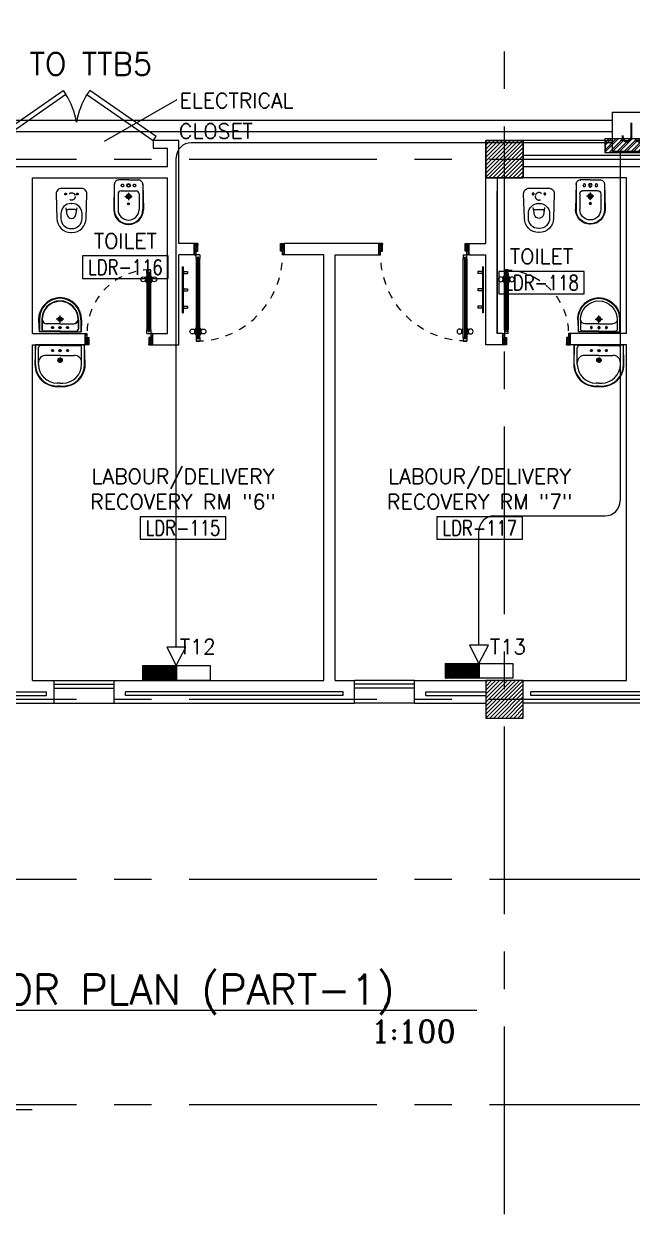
# Model space of a CAD drawing. Extents: x 0 to 92.2, y -1.4 to 78.1.
# Drawn here: x 18.49 to 26.59, y -1.39 to 14.48 of the extents above; entities that cross this region are included whole.
import ezdxf
from ezdxf.enums import TextEntityAlignment as Align

# ---------------------------------------------------------------- set-up
doc = ezdxf.new("R2010")
doc.units = 0
doc.header["$MEASUREMENT"] = 0
doc.header["$PDMODE"] = 34
for name, pattern in [('CENTERX2', [4, 2.5, -0.5, 0.5, -0.5]), ('DASHED', [0.75, 0.5, -0.25]), ('HIDDEN', [0.375, 0.25, -0.125]), ('HIDDEN2', [0.1875, 0.125, -0.0625])]:
    doc.linetypes.add(name, pattern=pattern)
doc.layers.get('0').update_dxf_attribs({"color": 11, "linetype": 'CONTINUOUS'})
doc.layers.get('DEFPOINTS').update_dxf_attribs({"color": 11, "linetype": 'CONTINUOUS'})
for name, color, linetype in [('A-TILES', 11, 'CONTINUOUS'), ('AX-DIM', 11, 'CONTINUOUS'), ('AXES', 11, 'CENTERX2'), ('COL', 11, 'CONTINUOUS'), ('DOOR', 11, 'CONTINUOUS'), ('E-TEL', 4, 'CONTINUOUS'), ('E-TEXT', 2, 'CONTINUOUS'), ('E-WIRE', 4, 'CONTINUOUS'), ('FHC', 11, 'CONTINUOUS'), ('FIX', 11, 'CONTINUOUS'), ('HAT', 11, 'CONTINUOUS'), ('INSUL', 11, 'CONTINUOUS'), ('NON-MEDICAL', 11, 'CONTINUOUS'), ('RM-BOX', 11, 'CONTINUOUS'), ('RM-NAME', 11, 'CONTINUOUS'), ('RM-NO', 11, 'CONTINUOUS'), ('TITLETEXT', 11, 'CONTINUOUS'), ('WALL', 11, 'CONTINUOUS'), ('WIN', 11, 'CONTINUOUS')]:
    doc.layers.add(name, color=color, linetype=linetype)
doc.styles.add('ROMANC', font='romanc', dxfattribs={"height": 0.1})
doc.styles.add('ROMANS', font='ROMANS.shx', dxfattribs={"width": 0.6})
doc.styles.get("Standard").update_dxf_attribs({"font": 'TXT.shx'})
doc.dimstyles.new('STANDARD_IN', dxfattribs={"dimtxt": 0.24, "dimasz": 0.1, "dimexe": 0.07, "dimexo": 0.05, "dimgap": 0.05, "dimtad": 1, "dimdec": 0, "dimlfac": 1000, "dimzin": 0, "dimtxsty": 'ROMANS', "dimblk": 'ARCHTICK', "dimcen": 0.05, "dimdle": 0.05, "dimclrd": 7, "dimclre": 7, "dimclrt": 2, "dimazin": 3, "dimtfac": 1, "dimtdec": 0, "dimtmove": 0, "dimatfit": 3, "dimtolj": 1, "dimtzin": 0})

# ---------------------------------------------------------------- blocks, each defined once
blk = doc.blocks.new('*X88')
at = {"color": 0}
for p, q in [((38539, 118301), (38988, 118750)), ((38539, 118354), (38935, 118750)), ((38539, 118407), (38882, 118750)), ((38539, 118460), (38829, 118750)), ((38539, 118513), (38776, 118750)), ((38539, 118566), (38723, 118750)), ((38539, 118619), (38670, 118750)), ((38539, 118672), (38617, 118750)), ((38539, 118725), (38564, 118750)), ((38541, 118250), (39039, 118748)), ((38594, 118250), (39039, 118695)), ((38647, 118250), (39039, 118642)), ((38700, 118250), (39039, 118589)), ((38753, 118250), (39039, 118536)), ((38806, 118250), (39039, 118483)), ((38859, 118250), (39039, 118430)), ((38912, 118250), (39039, 118377)), ((38965, 118250), (39039, 118324)), ((39018, 118250), (39039, 118271))]:
    blk.add_line(p, q, dxfattribs=at)
blk = doc.blocks.new('*X83')
at = {"color": 0}
for p, q in [((38539, 125460), (39029, 125950)), ((38539, 125513), (38976, 125950)), ((38539, 125566), (38923, 125950)), ((38539, 125619), (38870, 125950)), ((38539, 125672), (38817, 125950)), ((38539, 125725), (38763, 125950)), ((38539, 125779), (38710, 125950)), ((38539, 125832), (38657, 125950)), ((38539, 125885), (38604, 125950)), ((38539, 125938), (38551, 125950)), ((38582, 125450), (39039, 125907)), ((38635, 125450), (39039, 125854)), ((38688, 125450), (39039, 125801)), ((38741, 125450), (39039, 125748)), ((38794, 125450), (39039, 125695)), ((38847, 125450), (39039, 125642)), ((38900, 125450), (39039, 125589)), ((38953, 125450), (39039, 125536)), ((39006, 125450), (39039, 125483))]:
    blk.add_line(p, q, dxfattribs=at)
blk = doc.blocks.new('RM1')
at = {"layer": 'RM-BOX'}
blk.add_lwpolyline([(570, -200), (-570, -200), (-570, -500), (570, -500)], close=True, dxfattribs=at)
at = {"layer": 'RM-NAME', "style": 'ROMANS'}
blk.add_attdef('ROOMNAME1', text='', height=200, dxfattribs=at).set_placement((0, 324), align=Align.MIDDLE)
blk = doc.blocks.new('COL50')
at = {"layer": 'COL'}
blk.add_lwpolyline([(-250, 250), (-250, -250), (250, -250), (250, 250)], close=True, dxfattribs=at)
blk = doc.blocks.new('_ARCHTICK')
at = {"color": 0, "linetype": 'BYBLOCK', "const_width": 0.15}
blk.add_lwpolyline([(-0.5, -0.5), (0.5, 0.5)], dxfattribs=at)
blk = doc.blocks.new('*D186')
at = {"layer": 'AX-DIM', "color": 7, "ltscale": 0.3}
for p, q in [((2.026, -0.054), (2.026, 5.271)), ((2.676, 5.221), (1.956, 5.221)), ((18.602, -0.004), (1.956, -0.004))]:
    blk.add_line(p, q, dxfattribs=at)
at = {"layer": 'DEFPOINTS', "color": 0, "ltscale": 0.3}
for p in [(2.026, 5.221), (2.726, 5.221), (18.652, -0.004)]:
    blk.add_point(p, dxfattribs=at)
at = {"layer": 'AX-DIM', "color": 7, "ltscale": 0.3, "xscale": 0.1, "yscale": 0.1, "zscale": 0.1}
for p, rotation in [((2.026, 5.221), 90), ((2.026, -0.004), 270)]:
    blk.add_blockref('_ARCHTICK', p, dxfattribs=dict(at, rotation=rotation))
at = {"layer": 'AX-DIM', "color": 2, "ltscale": 0.3, "insert": (1.856, 2.609), "char_height": 0.24, "attachment_point": 5, "rotation": 90, "style": 'ROMANS'}
blk.add_mtext('\\A1;5225', dxfattribs=at)
blk = doc.blocks.new('DOOR90')
at = {"layer": 'DOOR', "color": 0, "linetype": 'BYBLOCK'}
for p, q in [((-150, 0), (-150, -25)), ((-150, 0), (0, 0)), ((0, -50), (0, 0)), ((-1000, -25), (-1000, -75)), ((-1000, -75), (-1000, -25)), ((-950, -25), (-1000, -25)), ((-950, -75), (-1000, -75)), ((-970, -42), (-970, -58)), ((-950, -42), (-970, -42)), ((-950, -58), (-970, -58)), ((-950, -25), (-950, -42)), ((-950, -58), (-950, -75)), ((-918, -25), (-918, -18)), ((-828, -18), (-918, -18)), ((-918, -75), (-918, -82)), ((-828, -82), (-918, -82)), ((-905, -18), (-905, -9)), ((-905, -9), (-840, -9)), ((-905, -18), (-840, -18)), ((-905, -82), (-905, -91)), ((-905, -82), (-840, -82)), ((-905, -91), (-840, -91)), ((-840, -18), (-840, -9)), ((-840, -82), (-840, -91)), ((-828, -25), (-828, -18)), ((-828, -75), (-828, -82)), ((-200, -42), (-200, -25)), ((-200, -25), (-150, -25)), ((-180, -42), (-200, -42)), ((-200, -75), (-200, -58)), ((-200, -58), (-180, -58)), ((-150, -75), (-200, -75)), ((-180, -58), (-180, -42)), ((-150, -75), (-150, -25)), ((-150, -25), (-100, -25)), ((-100, -25), (-100, -50)), ((-100, -50), (0, -50)), ((-150, -900), (-150, -875)), ((-150, -875), (-100, -875)), ((0, -900), (-150, -900)), ((-150, -900), (0, -900)), ((-100, -850), (0, -850)), ((-100, -875), (-100, -850)), ((0, -850), (0, -900))]:
    blk.add_line(p, q, dxfattribs=at)
at = {"layer": 'DOOR', "color": 9, "linetype": 'BYBLOCK'}
for p, q in [((0, -50), (-114, 0)), ((0, -50), (-40, 0)), ((0, -50), (-100, -37)), ((0, -850), (-114, -900)), ((0, -850), (-100, -863)), ((0, -850), (-40, -900))]:
    blk.add_line(p, q, dxfattribs=at)
at = {"layer": 'DOOR', "linetype": 'BYBLOCK'}
for p, q in [((-200, -25), (-950, -25)), ((-200, -42), (-950, -42)), ((-200, -58), (-950, -58)), ((-950, -75), (-200, -75))]:
    blk.add_line(p, q, dxfattribs=at)
at = {"layer": 'DOOR', "color": 0, "linetype": 'BYBLOCK'}
for centre in [(-873, 24), (-873, -124)]:
    blk.add_circle(centre, 32.4, dxfattribs=at)
at = {"layer": 'DOOR', "color": 9, "linetype": 'BYBLOCK'}
for centre, radius, start, end in [((0, -50), 154, 161.1053, 166.2858), ((0, -50), 134, 158.1598, 169.28), ((0, -50), 94.4, 148.0182, 180), ((0, -50), 74.4, 137.7764, 180), ((0, -50), 114, 154.0838, 167.3774), ((0, -50), 54.4, 113.2074, 180), ((0, -50), 34.4, 90, 180), ((0, -50), 14.4, 90, 180), ((0, -850), 154, 193.7142, 198.8947), ((0, -850), 134, 190.72, 201.8402), ((0, -850), 94.4, 180, 211.9818), ((0, -850), 74.4, 180, 222.2236), ((0, -850), 54.4, 180, 246.7926), ((0, -850), 34.4, 180, 270), ((0, -850), 14.4, 180, 270)]:
    blk.add_arc(centre, radius, start, end, dxfattribs=at)
at = {"layer": 'DOOR', "linetype": 'HIDDEN', "ltscale": 0.5}
blk.add_arc((-150, -25), 850, 180, 270, dxfattribs=at)
blk = doc.blocks.new('FHC')
at = {"layer": 'FHC', "linetype": 'BYBLOCK', "ltscale": 0.3}
h = blk.add_hatch(dxfattribs=at)
h.set_pattern_fill('ANSI32', color=250, scale=175, style=0)
h.set_pattern_definition([(45, (-232656.18, -31241.005), (-46.403883, 46.403883), []), (45, (-232625.246, -31241.005), (-46.403883, 46.403883), [])])
h.paths.add_polyline_path([(460, -190), (460, 0), (-460, 0), (-460, -190)])
h.paths.add_polyline_path([(-673, -611), (-673, -190), (-410, -190), (-410, -611)], flags=9)
blk.add_lwpolyline([(-460, 0), (460, 0), (460, -190), (-460, -190)], close=True, dxfattribs=at)
blk = doc.blocks.new('DOOR100')
at = {"layer": 'DOOR', "color": 0, "linetype": 'BYBLOCK'}
for p, q in [((-25, 1300), (-75, 1300)), ((-75, 1300), (-25, 1300)), ((-75, 1250), (-75, 1300)), ((-42, 1270), (-58, 1270)), ((-58, 1250), (-58, 1270)), ((-42, 1250), (-42, 1270)), ((-25, 1250), (-25, 1300)), ((-82, 1205), (-91, 1205)), ((-91, 1205), (-91, 1140)), ((-82, 1140), (-91, 1140)), ((-75, 1218), (-82, 1218)), ((-82, 1128), (-82, 1218)), ((-82, 1205), (-82, 1140)), ((-75, 1128), (-82, 1128)), ((-58, 1250), (-75, 1250)), ((-25, 1250), (-42, 1250)), ((-25, 1218), (-18, 1218)), ((-25, 1128), (-18, 1128)), ((-18, 1128), (-18, 1218)), ((-18, 1205), (-9, 1205)), ((-18, 1205), (-18, 1140)), ((-18, 1140), (-9, 1140)), ((-9, 1205), (-9, 1140)), ((-75, 200), (-58, 200)), ((-75, 150), (-75, 200)), ((-58, 200), (-58, 180)), ((-58, 180), (-42, 180)), ((-42, 200), (-25, 200)), ((-42, 180), (-42, 200)), ((-25, 200), (-25, 150)), ((-1200, 0), (-1200, 150)), ((-1200, 150), (-1175, 150)), ((-1200, 150), (-1200, 0)), ((-1150, 0), (-1200, 0)), ((-1175, 150), (-1175, 100)), ((-1175, 100), (-1150, 100)), ((-1150, 100), (-1150, 0)), ((-75, 150), (-25, 150)), ((-50, 100), (-50, 0)), ((-25, 100), (-50, 100)), ((-50, 0), (0, 0)), ((0, 150), (-25, 150)), ((-25, 150), (-25, 100)), ((0, 150), (0, 0))]:
    blk.add_line(p, q, dxfattribs=at)
at = {"layer": 'DOOR', "linetype": 'BYBLOCK'}
for p, q in [((-75, 1250), (-75, 200)), ((-58, 200), (-58, 1250)), ((-42, 200), (-42, 1250)), ((-25, 200), (-25, 1250)), ((0, 0), (0, 150))]:
    blk.add_line(p, q, dxfattribs=at)
at = {"layer": 'DOOR', "color": 9, "linetype": 'BYBLOCK'}
for p, q in [((-1150, 0), (-1200, 114)), ((-1150, 0), (-1200, 40)), ((-1150, 0), (-1163, 100)), ((-50, 0), (0, 114)), ((-50, 0), (-37, 100)), ((-50, 0), (0, 40))]:
    blk.add_line(p, q, dxfattribs=at)
at = {"layer": 'DOOR', "color": 0, "linetype": 'BYBLOCK'}
for centre in [(-124, 1173), (24, 1173)]:
    blk.add_circle(centre, 32.4, dxfattribs=at)
at = {"layer": 'DOOR', "linetype": 'HIDDEN', "ltscale": 0.5}
blk.add_arc((-25, 150), 1150, 90, 180.0001, dxfattribs=at)
at = {"layer": 'DOOR', "color": 9, "linetype": 'BYBLOCK'}
for centre, radius, start, end in [((-1150, 0), 154, 103.7142, 108.8947), ((-1150, 0), 134, 100.72, 111.8402), ((-1150, 0), 94.4, 90, 121.9818), ((-1150, 0), 74.4, 90, 132.2236), ((-1150, 0), 54.4, 90, 156.7926), ((-1150, 0), 34.4, 90, 180), ((-1150, 0), 14.4, 90, 180), ((-50, 0), 94.4, 58.0182, 90), ((-50, 0), 74.4, 47.7764, 90), ((-50, 0), 54.4, 23.2074, 90), ((-50, 0), 34.4, 0, 90), ((-50, 0), 14.4, 0, 90), ((-50, 0), 134, 68.1598, 79.28), ((-50, 0), 114, 64.0838, 77.3774), ((-50, 0), 154, 71.1053, 76.2858)]:
    blk.add_arc(centre, radius, start, end, dxfattribs=at)
blk = doc.blocks.new('A$C49F1192B')
at = {"layer": 'DOOR', "color": 0, "linetype": 'BYBLOCK', "xscale": -1, "rotation": 270}
blk.add_blockref('DOOR100', (0, 1200), dxfattribs=at)
blk = doc.blocks.new('LAV-003')
at = {"layer": 'FIX', "linetype": 'CONTINUOUS'}
for p, q in [((-328, -285), (-328, -25)), ((327, -285), (327, -25)), ((-288, -285), (-288, -265)), ((0, -165), (-188, -165)), ((0, -165), (187, -165)), ((287, -285), (287, -265)), ((0, -535), (-38, -535)), ((0, -575), (-38, -575)), ((0, -535), (37, -535)), ((0, -575), (37, -575))]:
    blk.add_line(p, q, dxfattribs=at)
at = {"layer": 'FIX', "linetype": 'BYBLOCK'}
blk.add_line((-328, -25), (327, -25), dxfattribs=at)
at = {"layer": 'FIX', "linetype": 'BYBLOCK', "ltscale": 0.3}
for p, q in [((-288, -265), (-288, -60)), ((0, -35), (-262, -35)), ((0, -35), (262, -35)), ((287, -265), (287, -60))]:
    blk.add_line(p, q, dxfattribs=at)
at = {"layer": 'FIX'}
for p, q in [((-16, -101), (15, -101)), ((0, -85), (0, -116))]:
    blk.add_line(p, q, dxfattribs=at)
at = {"layer": 'FIX', "linetype": 'DASHED', "ltscale": 0.04}
for p, q in [((-36, -230), (37, -230)), ((0, -194), (0, -266))]:
    blk.add_line(p, q, dxfattribs=at)
at = {"layer": 'FIX', "linetype": 'CONTINUOUS'}
blk.add_lwpolyline([(295, -25), (0, -25), (-328, -25), (-335, -285, 0.414214), (-38, -582), (0, -582), (37, -582, 0.414214), (334, -285), (327, -25), (0, -25)], format="xyb", dxfattribs=at)
at = {"layer": 'FIX', "linetype": 'HIDDEN', "ltscale": 0.05}
for centre in [(-100, -101), (100, -101)]:
    blk.add_circle(centre, 12.4, dxfattribs=at)
at = {"layer": 'FIX'}
for centre, radius in [((0, -101), 15.5), ((0, -230), 29.5), ((0, -230), 22.5)]:
    blk.add_circle(centre, radius, dxfattribs=at)
at = {"layer": 'FIX', "linetype": 'BYBLOCK', "ltscale": 0.3}
for centre, start, end in [((-262, -60), 90, 180), ((262, -60), 0, 90)]:
    blk.add_arc(centre, 25, start, end, dxfattribs=at)
at = {"layer": 'FIX', "linetype": 'CONTINUOUS'}
for centre, radius, start, end in [((-38, -285), 290, 180, 270), ((-188, -265), 100, 90, 180), ((-38, -285), 250, 180, 270), ((37, -285), 250, 270, 0), ((37, -285), 290, 270, 0), ((187, -265), 100, 0, 90)]:
    blk.add_arc(centre, radius, start, end, dxfattribs=at)
blk = doc.blocks.new('WC1')
at = {"layer": 'FIX'}
for p, q in [((-210, 204), (-538, 194)), ((-727, 5), (-727, -5)), ((-674, 5), (-674, -5)), ((-534, 24), (-540, 0)), ((-540, 0), (-534, -24)), ((-475, 141), (-538, 141)), ((-395, 76), (-490, 60)), ((-339, 5), (-339, -5)), ((-538, -141), (-475, -141)), ((-490, -60), (-395, -76)), ((-538, -194), (-210, -204))]:
    blk.add_line(p, q, dxfattribs=at)
at = {"layer": 'FIX', "linetype": 'CONTINUOUS'}
blk.add_line((-420, -47), (-420, 45), dxfattribs=at)
at = {"layer": 'FIX'}
blk.add_lwpolyline([(-213, -204), (-210, -204, 0.414214), (-137, -131), (-137, 0), (-137, 131, 0.414214), (-210, 204)], format="xyb", dxfattribs=at)
at = {"layer": 'FIX', "linetype": 'HIDDEN2', "ltscale": 0.3}
blk.add_circle((-245, 0), 49.8, dxfattribs=at)
at = {"layer": 'FIX', "linetype": 'HIDDEN', "ltscale": 0.05}
for centre in [(-213, 78), (-213, -77)]:
    blk.add_circle(centre, 11.6, dxfattribs=at)
at = {"layer": 'FIX'}
for centre, radius, start, end in [((-538, 5), 189, 90, 180), ((-538, 5), 136, 90, 180), ((-473, -7), 68.2, 128.9242, 152.8468), ((-464, -18), 82, 108.496, 128.9242), ((-475, 5), 136, 360, 90), ((-538, -5), 189, 180, 270), ((-538, -5), 136, 180, 270), ((-473, 7), 68.2, 207.1532, 231.0758), ((-464, 18), 82, 231.0758, 251.504), ((-475, -5), 136, 270, 0)]:
    blk.add_arc(centre, radius, start, end, dxfattribs=at)
at = {"layer": 'FIX', "linetype": 'CONTINUOUS'}
for centre, start, end in [((-443, 46), 357.6662, 91.6121), ((-442, -46), 268.3879, 2.3338)]:
    blk.add_arc(centre, 22.3, start, end, dxfattribs=at)
blk = doc.blocks.new('BIDET1')
at = {"layer": 'FIX'}
for p, q in [((-88, 190), (-428, 190)), ((-617, 2), (-617, -3)), ((-210, 140), (-420, 140)), ((-352, 1), (-352, 1)), ((-350, 5), (-350, 5)), ((-348, 1), (-348, 1)), ((-346, 5), (-346, 5)), ((-344, 9), (-344, 9)), ((-344, 1), (-344, 1)), ((-342, 5), (-342, 5)), ((-341, 9), (-341, 9)), ((-341, 1), (-341, 1)), ((-339, 5), (-339, 5)), ((-337, 1), (-337, 1)), ((-335, 5), (-335, 5)), ((-333, 1), (-333, 1)), ((-170, 100), (-170, -100)), ((-25, -3), (-25, 128)), ((-617, -8), (-617, -3)), ((-210, -140), (-420, -140)), ((-350, -2), (-350, -2)), ((-348, -6), (-348, -6)), ((-346, -2), (-346, -2)), ((-346, -10), (-346, -10)), ((-344, -6), (-344, -6)), ((-342, -2), (-342, -2)), ((-342, -10), (-342, -10)), ((-341, -6), (-341, -6)), ((-339, -2), (-339, -2)), ((-339, -10), (-339, -10)), ((-337, -6), (-337, -6)), ((-335, -2), (-335, -2)), ((-333, -6), (-333, -6)), ((-331, -2), (-331, -2)), ((-25, -3), (-25, -134)), ((-88, -190), (-428, -190))]:
    blk.add_line(p, q, dxfattribs=at)
at = {"layer": 'FIX', "linetype": 'BYBLOCK', "ltscale": 0.3}
for p, q in [((-75, 190), (-420, 197)), ((-75, -190), (-420, -197))]:
    blk.add_line(p, q, dxfattribs=at)
at = {"layer": 'FIX', "linetype": 'DASHED', "ltscale": 0.05}
for p, q in [((-196, 0), (-294, 0)), ((-245, 49), (-245, -49))]:
    blk.add_line(p, q, dxfattribs=at)
at = {"layer": 'FIX'}
for centre, radius in [((-342, 0), 13.8), ((-342, 0), 11), ((-245, 0), 31.7), ((-245, 0), 22.5), ((-98, 0), 24.5), ((-98, 0), 17.5)]:
    blk.add_circle(centre, radius, dxfattribs=at)
at = {"layer": 'FIX', "linetype": 'HIDDEN', "ltscale": 0.05}
for centre in [(-98, 80), (-98, -80)]:
    blk.add_circle(centre, 17.5, dxfattribs=at)
at = {"layer": 'FIX', "linetype": 'BYBLOCK', "ltscale": 0.3}
blk.add_arc((-420, 0), 197, 90, 270, dxfattribs=at)
at = {"layer": 'FIX'}
for centre, radius, start, end in [((-420, 0), 190, 90, 270), ((-87, 128), 62.1, 0.1463, 90.8397), ((-420, 0), 140, 90, 270), ((-210, 100), 40, 0, 90), ((-210, -100), 40, 270, 0), ((-87, -128), 62.1, 269.1603, 359.8537)]:
    blk.add_arc(centre, radius, start, end, dxfattribs=at)
blk = doc.blocks.new('LAV1')
at = {"layer": 'FIX', "linetype": 'BYBLOCK', "ltscale": 0.3}
for p, q in [((-280, 210), (-275, 50)), ((-245, 210), (-245, 85)), ((245, 210), (245, 85)), ((280, 210), (275, 50)), ((0, 60), (-220, 60)), ((0, 60), (220, 60))]:
    blk.add_line(p, q, dxfattribs=at)
at = {"layer": 'FIX', "linetype": 'CONTINUOUS'}
for p, q in [((-275, 210), (-275, 50)), ((275, 210), (275, 50)), ((0, 50), (-275, 50)), ((0, 50), (-252, 50)), ((0, 155), (-181, 155)), ((0, 155), (181, 155)), ((0, 50), (252, 50)), ((0, 50), (275, 50))]:
    blk.add_line(p, q, dxfattribs=at)
at = {"layer": 'FIX', "linetype": 'DASHED', "ltscale": 0.05}
for p, q in [((50, 220), (-50, 220)), ((0, 170), (0, 270)), ((0, 170), (0, 270))]:
    blk.add_line(p, q, dxfattribs=at)
at = {"layer": 'FIX'}
for p, q in [((16, 107), (-15, 107)), ((0, 92), (0, 123))]:
    blk.add_line(p, q, dxfattribs=at)
for centre, radius in [((0, 220), 29.5), ((0, 220), 22.5), ((0, 107), 15.5)]:
    blk.add_circle(centre, radius, dxfattribs=at)
at = {"layer": 'FIX', "linetype": 'HIDDEN', "ltscale": 0.05}
for centre in [(-100, 107), (100, 107)]:
    blk.add_circle(centre, 12.4, dxfattribs=at)
at = {"layer": 'FIX', "linetype": 'BYBLOCK', "ltscale": 0.3}
for centre, radius, start, end in [((7, 220), 287, 91.3776, 182.0064), ((-7, 220), 287, 357.9936, 88.6224), ((-220, 85), 24.9, 179.7021, 269.9486), ((220, 85), 24.9, 270.0514, 0.2979)]:
    blk.add_arc(centre, radius, start, end, dxfattribs=at)
at = {"layer": 'FIX', "linetype": 'CONTINUOUS'}
for centre, radius, start, end in [((8, 217), 283, 91.6988, 181.351), ((-8, 217), 283, 358.649, 88.3012), ((8, 212), 253, 91.7328, 180.4884), ((-8, 212), 253, 359.5116, 88.2672), ((-179, 222), 66.9, 190.2006, 268.0786), ((179, 222), 66.9, 271.9214, 349.7994)]:
    blk.add_arc(centre, radius, start, end, dxfattribs=at)

msp = doc.modelspace()

# ---------------------------------------------------------------- linework, layer by layer
at = {"layer": 'AXES'}
for p, q in [((24.8927, -1.3931), (24.8927, 77.4195)), ((0.6927, 12.6711), (68.7327, 12.6711)), ((0.6927, 5.4711), (68.7327, 5.4711)), ((0.6927, 3.0711), (68.7327, 3.0711)), ((0.6927, 0.0711), (68.7327, 0.0711))]:
    msp.add_line(p, q, dxfattribs=at)
at = {"layer": 'COL'}
msp.add_lwpolyline([(24.6427, 12.9211), (25.1427, 12.9211), (25.1427, 12.4211), (24.6427, 12.4211)], close=True, dxfattribs=at)
at = {"layer": 'E-TEL', "color": 4}
for p, q in [((26.3291, 13.2968), (27.0952, 13.2968)), ((26.3291, 12.7789), (26.3291, 13.2968)), ((26.3291, 12.7789), (27.0952, 12.7789)), ((20.0723, 5.9221), (20.0723, 5.7227)), ((20.0723, 5.9221), (20.9723, 5.9221)), ((20.0723, 5.9181), (20.4913, 5.7227)), ((20.0723, 5.9043), (20.4617, 5.7227)), ((20.0723, 5.8905), (20.4321, 5.7227)), ((20.0723, 5.8767), (20.4025, 5.7227)), ((20.0933, 5.9221), (20.5209, 5.7227)), ((20.1229, 5.9221), (20.5234, 5.7353)), ((20.1525, 5.9221), (20.5234, 5.7491)), ((20.1821, 5.9221), (20.5234, 5.7629)), ((20.2117, 5.9221), (20.5234, 5.7767)), ((20.2412, 5.9221), (20.5234, 5.7905)), ((20.2708, 5.9221), (20.5234, 5.8043)), ((20.3004, 5.9221), (20.5234, 5.818)), ((20.33, 5.9221), (20.5234, 5.8318)), ((20.3595, 5.9221), (20.5234, 5.8456)), ((20.3891, 5.9221), (20.5234, 5.8594)), ((20.4187, 5.9221), (20.5234, 5.8732)), ((20.4483, 5.9221), (20.5234, 5.887)), ((20.4778, 5.9221), (20.5234, 5.9008)), ((20.5074, 5.9221), (20.5234, 5.9146)), ((20.5234, 5.9221), (20.5234, 5.7227)), ((20.9723, 5.9221), (20.9723, 5.7227)), ((24.1036, 5.9498), (24.1036, 5.7505)), ((24.1036, 5.9498), (25.0036, 5.9498)), ((24.1036, 5.9458), (24.5225, 5.7505)), ((24.1036, 5.932), (24.493, 5.7505)), ((24.1036, 5.9183), (24.4634, 5.7505)), ((24.1036, 5.9045), (24.4338, 5.7505)), ((24.1036, 5.8907), (24.4042, 5.7505)), ((24.1036, 5.8769), (24.3746, 5.7505)), ((24.1246, 5.9498), (24.5521, 5.7505)), ((24.1542, 5.9498), (24.5547, 5.7631)), ((24.1837, 5.9498), (24.5547, 5.7769)), ((24.2133, 5.9498), (24.5547, 5.7906)), ((24.2429, 5.9498), (24.5547, 5.8044)), ((24.2725, 5.9498), (24.5547, 5.8182)), ((24.3021, 5.9498), (24.5547, 5.832)), ((24.3316, 5.9498), (24.5547, 5.8458)), ((24.3612, 5.9498), (24.5547, 5.8596)), ((24.3908, 5.9498), (24.5547, 5.8734)), ((24.4204, 5.9498), (24.5547, 5.8872)), ((24.4499, 5.9498), (24.5547, 5.901)), ((24.4795, 5.9498), (24.5547, 5.9148)), ((24.5091, 5.9498), (24.5547, 5.9286)), ((24.5387, 5.9498), (24.5547, 5.9424)), ((24.5547, 5.9498), (24.5547, 5.7505)), ((25.0036, 5.9498), (25.0036, 5.7505)), ((20.0723, 5.8629), (20.373, 5.7227)), ((20.0723, 5.8491), (20.3434, 5.7227)), ((20.0723, 5.8353), (20.3138, 5.7227)), ((20.0723, 5.8215), (20.2842, 5.7227)), ((20.0723, 5.8077), (20.2547, 5.7227)), ((20.0723, 5.7939), (20.2251, 5.7227)), ((20.0723, 5.7802), (20.1955, 5.7227)), ((20.0723, 5.7664), (20.1659, 5.7227)), ((20.0723, 5.7526), (20.1364, 5.7227)), ((20.0723, 5.7388), (20.1068, 5.7227)), ((20.0723, 5.725), (20.0772, 5.7227)), ((20.9723, 5.7227), (20.0723, 5.7227)), ((24.1036, 5.8631), (24.3451, 5.7505)), ((24.1036, 5.8493), (24.3155, 5.7505)), ((24.1036, 5.8355), (24.2859, 5.7505)), ((24.1036, 5.8217), (24.2563, 5.7505)), ((24.1036, 5.8079), (24.2268, 5.7505)), ((24.1036, 5.7941), (24.1972, 5.7505)), ((24.1036, 5.7803), (24.1676, 5.7505)), ((24.1036, 5.7665), (24.138, 5.7505)), ((24.1036, 5.7527), (24.1084, 5.7505)), ((25.0036, 5.7505), (24.1036, 5.7505))]:
    msp.add_line(p, q, dxfattribs=at)
for points in [[(24.6787, 6.192), (24.4262, 6.192), (24.5524, 5.9498), (24.5524, 5.9498)], [(20.6474, 6.1642), (20.3949, 6.1642), (20.5212, 5.9221), (20.5212, 5.9221)]]:
    msp.add_lwpolyline(points, close=True, dxfattribs=at)
at = {"layer": 'E-WIRE', "color": 4}
for p, q in [((26.3291, 13.1851), (12.8058, 13.1851)), ((26.3291, 12.8906), (20.7212, 12.8906))]:
    msp.add_line(p, q, dxfattribs=at)
at = {"layer": 'E-WIRE', "color": 4, "linetype": 'BYBLOCK'}
for p, q in [((26.3291, 13.0378), (16.6899, 13.0378)), ((26.4327, 12.7789), (26.4327, 8.1159)), ((20.5212, 6.1642), (20.5212, 12.6906)), ((24.7524, 7.9159), (26.2327, 7.9159)), ((24.5524, 6.192), (24.5524, 7.7159))]:
    msp.add_line(p, q, dxfattribs=at)
for centre, start, end in [((20.7212, 12.6906), 90, 180), ((26.2327, 8.1159), 270, 0), ((24.7524, 7.7159), 90, 180)]:
    msp.add_arc(centre, 0.2, start, end, dxfattribs=at)
at = {"layer": 'FIX', "color": 32, "linetype": 'BYBLOCK', "ltscale": 0.3}
for p, q in [((18.6862, 10.5291), (18.6932, 10.3691)), ((18.7332, 10.5291), (18.7332, 10.4041)), ((19.2132, 10.5291), (19.2132, 10.4041)), ((19.2602, 10.5291), (19.2532, 10.3691)), ((18.9732, 10.3791), (18.7582, 10.3791)), ((18.9732, 10.3791), (19.1882, 10.3791))]:
    msp.add_line(p, q, dxfattribs=at)
at = {"layer": 'FIX', "linetype": 'CONTINUOUS'}
for p, q in [((18.6932, 10.5291), (18.6932, 10.3691)), ((18.9732, 10.4741), (18.8032, 10.4741)), ((18.9732, 10.4741), (19.1432, 10.4741)), ((19.2532, 10.5291), (19.2532, 10.3691)), ((18.9732, 10.3691), (18.6932, 10.3691)), ((18.9732, 10.3691), (18.7259, 10.3691)), ((18.9732, 10.3691), (19.2205, 10.3691)), ((18.9732, 10.3691), (19.2532, 10.3691))]:
    msp.add_line(p, q, dxfattribs=at)
at = {"layer": 'FIX', "color": 32, "linetype": 'DASHED', "ltscale": 0.05}
for p, q in [((19.0227, 10.5391), (18.9227, 10.5391)), ((18.9727, 10.4891), (18.9727, 10.5891)), ((18.9727, 10.4891), (18.9727, 10.5891))]:
    msp.add_line(p, q, dxfattribs=at)
at = {"layer": 'FIX', "color": 32}
for p, q in [((18.9888, 10.4266), (18.9577, 10.4266)), ((18.9732, 10.4111), (18.9732, 10.4422))]:
    msp.add_line(p, q, dxfattribs=at)
at = {"layer": 'FIX'}
for centre, radius in [((18.9727, 10.5391), 0.0295), ((18.9727, 10.5391), 0.0225), ((18.9732, 10.4266), 0.0155)]:
    msp.add_circle(centre, radius, dxfattribs=at)
at = {"layer": 'FIX', "color": 32, "linetype": 'HIDDEN', "ltscale": 0.05}
for centre in [(18.8732, 10.4266), (19.0732, 10.4266)]:
    msp.add_circle(centre, 0.0124, dxfattribs=at)
at = {"layer": 'FIX', "color": 32, "linetype": 'BYBLOCK', "ltscale": 0.3}
for centre, radius, start, end in [((18.9783, 10.5311), 0.2921, 90.99638, 180.39035), ((18.9681, 10.5311), 0.2921, 359.60965, 89.00362), ((18.7582, 10.4041), 0.025, 180, 270), ((19.1882, 10.4041), 0.025, 270, 0)]:
    msp.add_arc(centre, radius, start, end, dxfattribs=at)
at = {"layer": 'FIX', "linetype": 'CONTINUOUS'}
for centre, radius, start, end in [((18.9783, 10.5311), 0.2851, 91.02017, 180.39998), ((18.9681, 10.5311), 0.2851, 359.60002, 88.97983), ((18.9782, 10.5311), 0.2451, 91.18134, 180.46566), ((18.9681, 10.5311), 0.2451, 359.53434, 88.81866), ((18.8032, 10.5441), 0.07, 180, 270), ((19.1432, 10.5441), 0.07, 270, 0)]:
    msp.add_arc(centre, radius, start, end, dxfattribs=at)
at = {"layer": 'INSUL'}
for p, q in [((17.9427, 5.5711), (18.7927, 5.5711)), ((18.7927, 5.5211), (18.7927, 5.5711)), ((22.7427, 5.5711), (19.8427, 5.5711)), ((19.8427, 5.5211), (19.8427, 5.5711)), ((22.7427, 5.5211), (22.7427, 5.5711)), ((23.8427, 5.5211), (23.8427, 5.5711)), ((23.8427, 5.5711), (24.6427, 5.5711)), ((28.2427, 5.5711), (25.2427, 5.5711)), ((25.2427, 5.5211), (25.2427, 5.5711)), ((17.9427, 5.5211), (18.7927, 5.5211)), ((22.7427, 5.5211), (19.8427, 5.5211)), ((23.8427, 5.5211), (24.6427, 5.5211)), ((28.2427, 5.5211), (25.2427, 5.5211))]:
    msp.add_line(p, q, dxfattribs=at)
at = {"layer": 'NON-MEDICAL'}
for p, q in [((20.6007, 11.2342), (20.6124, 11.2342)), ((20.6007, 11.2342), (20.6007, 10.6246)), ((20.6124, 11.2342), (20.6124, 10.6246)), ((20.6124, 11.1832), (20.617, 11.1832)), ((20.6124, 11.1371), (20.617, 11.1371)), ((20.617, 11.1832), (20.617, 11.1371)), ((20.617, 11.1719), (20.671, 11.1719)), ((20.617, 11.1484), (20.671, 11.1484)), ((20.671, 11.1719), (20.671, 11.1484)), ((24.539, 11.1719), (24.539, 11.1484)), ((24.593, 11.1719), (24.539, 11.1719)), ((24.593, 11.1484), (24.539, 11.1484)), ((24.593, 11.1832), (24.593, 11.1371)), ((24.5976, 11.1832), (24.593, 11.1832)), ((24.5976, 11.1371), (24.593, 11.1371)), ((24.6093, 11.2342), (24.5976, 11.2342)), ((24.5976, 11.2342), (24.5976, 10.6246)), ((24.6093, 11.2342), (24.6093, 10.6246)), ((20.6124, 10.9525), (20.617, 10.9525)), ((20.617, 10.9525), (20.617, 10.9063)), ((24.593, 10.9525), (24.593, 10.9063)), ((24.5976, 10.9525), (24.593, 10.9525)), ((20.6124, 10.9063), (20.617, 10.9063)), ((20.617, 10.9411), (20.671, 10.9411)), ((20.617, 10.9177), (20.671, 10.9177)), ((20.671, 10.9411), (20.671, 10.9177)), ((24.593, 10.9411), (24.539, 10.9411)), ((24.539, 10.9411), (24.539, 10.9177)), ((24.593, 10.9177), (24.539, 10.9177)), ((24.5976, 10.9063), (24.593, 10.9063)), ((20.6124, 10.7217), (20.617, 10.7217)), ((20.6124, 10.6756), (20.617, 10.6756)), ((20.617, 10.7217), (20.617, 10.6756)), ((20.617, 10.7104), (20.671, 10.7104)), ((20.617, 10.6869), (20.671, 10.6869)), ((20.671, 10.7104), (20.671, 10.6869)), ((24.593, 10.7104), (24.539, 10.7104)), ((24.539, 10.7104), (24.539, 10.6869)), ((24.593, 10.6869), (24.539, 10.6869)), ((24.5976, 10.7217), (24.593, 10.7217)), ((24.593, 10.7217), (24.593, 10.6756)), ((24.5976, 10.6756), (24.593, 10.6756)), ((20.6007, 10.6246), (20.6124, 10.6246)), ((24.6093, 10.6246), (24.5976, 10.6246))]:
    msp.add_line(p, q, dxfattribs=at)
at = {"layer": 'TITLETEXT'}
msp.add_line((13.8263, 1.3247), (24.5238, 1.3247), dxfattribs=at)
at = {"layer": 'WALL'}
for p, q in [((19.5656, 12.9095), (20.5337, 13.4656)), ((20.4052, 12.9193), (20.2139, 12.9193)), ((20.2139, 12.9193), (20.2139, 12.8193)), ((20.5552, 12.9193), (20.4052, 12.9193)), ((20.5552, 12.5711), (20.5552, 12.9193)), ((26.2327, 12.9211), (25.1427, 12.9211)), ((26.2327, 12.9211), (26.2327, 12.7572)), ((26.2327, 12.7572), (26.2327, 12.9072)), ((20.2139, 12.8193), (20.4052, 12.8193)), ((20.4052, 12.5711), (20.4052, 12.8193)), ((28.2427, 12.7211), (25.1427, 12.7211)), ((20.4052, 12.5711), (17.9427, 12.5711)), ((20.5552, 11.5461), (20.5552, 12.5711)), ((24.6427, 11.5461), (24.6427, 12.5711)), ((28.2427, 12.5711), (25.1427, 12.5711)), ((18.6052, 12.4211), (20.4052, 12.4211)), ((18.6052, 10.3461), (18.6052, 12.4211)), ((20.4052, 10.3461), (20.4052, 12.4211)), ((24.7927, 12.4211), (24.7927, 10.3461)), ((26.5177, 12.4211), (25.1427, 12.4211)), ((26.5177, 10.3461), (26.5177, 12.4211)), ((24.7927, 10.3461), (24.7927, 12.2461)), ((20.7598, 11.5461), (20.5552, 11.5461)), ((20.7598, 11.3961), (20.7598, 11.5461)), ((23.2177, 11.5461), (21.9598, 11.5461)), ((21.9598, 11.3961), (21.9598, 11.5461)), ((23.2177, 11.3961), (23.2177, 11.5461)), ((24.4177, 11.5461), (24.6427, 11.5461)), ((24.4177, 11.3961), (24.4177, 11.5461)), ((20.7598, 11.3961), (20.5552, 11.3961)), ((20.5552, 10.1961), (20.5552, 11.3961)), ((22.4864, 11.3961), (21.9598, 11.3961)), ((22.4864, 5.7211), (22.4864, 11.3961)), ((22.6364, 11.3961), (23.2177, 11.3961)), ((22.6364, 5.7211), (22.6364, 11.3961)), ((24.4177, 11.3961), (24.6427, 11.3961)), ((24.6427, 10.1961), (24.6427, 11.3961)), ((18.6052, 10.3461), (19.3052, 10.3461)), ((19.3052, 10.3461), (19.3052, 10.1961)), ((20.2052, 10.3461), (20.2052, 10.1961)), ((20.2052, 10.3461), (20.4052, 10.3461)), ((24.8677, 10.3461), (24.7927, 10.3461)), ((24.8677, 10.3461), (24.8677, 10.1961)), ((26.5177, 10.3461), (25.7677, 10.3461)), ((25.7677, 10.3461), (25.7677, 10.1961)), ((18.6052, 5.7211), (18.6052, 10.1961)), ((18.6052, 10.1961), (19.3052, 10.1961)), ((20.2052, 10.1961), (20.5552, 10.1961)), ((22.4864, 5.7211), (22.4864, 10.1961)), ((22.6364, 5.7211), (22.6364, 10.1961)), ((24.8677, 10.1961), (24.6427, 10.1961)), ((26.5177, 10.1961), (25.7677, 10.1961)), ((26.5177, 5.7211), (26.5177, 10.1961)), ((26.5177, 5.7211), (26.5177, 10.1961)), ((18.6052, 5.7211), (18.8927, 5.7211)), ((18.8927, 5.4211), (18.8927, 5.7211)), ((19.6927, 5.4211), (19.6927, 5.7211)), ((19.6927, 5.7211), (22.4864, 5.7211)), ((22.6364, 5.7211), (22.8927, 5.7211)), ((22.8927, 5.4211), (22.8927, 5.7211)), ((23.6927, 5.4211), (23.6927, 5.7211)), ((23.6927, 5.7211), (24.6427, 5.7211)), ((25.1427, 5.7211), (26.5177, 5.7211)), ((17.9427, 5.4211), (18.8927, 5.4211)), ((19.6927, 5.4211), (22.8927, 5.4211)), ((23.6927, 5.4211), (24.6427, 5.4211)), ((28.2427, 5.4211), (25.1427, 5.4211))]:
    msp.add_line(p, q, dxfattribs=at)
at = {"layer": 'WALL', "color": 250, "linetype": 'HIDDEN', "ltscale": 0.25}
msp.add_line((26.2327, 12.9211), (27.1527, 12.9211), dxfattribs=at)
at = {"layer": 'WALL'}
for points in [[(18.1688, 12.9193), (18.1313, 12.9732), (19.0137, 13.5881), (19.0512, 13.5342)], [(20.2139, 12.9193), (20.2514, 12.9732), (19.369, 13.5881), (19.3315, 13.5342)]]:
    msp.add_lwpolyline(points, close=True, dxfattribs=at)
at = {"layer": 'WALL', "linetype": 'BYBLOCK', "ltscale": 0.3}
for points in [[(24.6427, 12.4211), (25.1427, 12.4211), (25.1427, 12.9211), (24.6427, 12.9211)], [(24.6446, 5.2211), (25.1427, 5.2211), (25.1427, 5.7211), (24.6446, 5.7211)]]:
    msp.add_lwpolyline(points, close=True, dxfattribs=at)
at = {"layer": 'WALL'}
for centre, start, end in [((18.1313, 12.9732), 10.31481, 31.37409), ((20.2514, 12.9732), 148.62591, 169.68519)]:
    msp.add_arc(centre, 1.0775, start, end, dxfattribs=at)
at = {"layer": 'WIN'}
for p, q in [((18.8927, 5.7211), (19.6927, 5.7211)), ((23.6927, 5.7211), (22.8927, 5.7211)), ((18.8927, 5.6711), (19.6927, 5.6711)), ((18.8927, 5.6211), (19.6927, 5.6211)), ((23.6927, 5.6711), (22.8927, 5.6711)), ((23.6927, 5.6211), (22.8927, 5.6211)), ((18.8927, 5.4211), (19.6927, 5.4211)), ((23.6927, 5.4211), (22.8927, 5.4211))]:
    msp.add_line(p, q, dxfattribs=at)

# ---------------------------------------------------------------- block references
at = {"layer": 'A-TILES', "linetype": 'BYBLOCK', "ltscale": 0.3, "xscale": 0.001, "yscale": 0.001, "zscale": 0.001}
for p in [(18.9732, 10.2211), (26.1497, 10.2211)]:
    msp.add_blockref('LAV-003', p, dxfattribs=at)
at = {"layer": 'COL', "xscale": 0.001, "yscale": 0.001, "zscale": 0.001}
for p in [(24.8927, 12.6711), (24.8927, 5.4711)]:
    msp.add_blockref('COL50', p, dxfattribs=at)
at = {"layer": 'DOOR', "color": 0, "yscale": 0.001, "zscale": 0.001}
for p, xscale, rotation in [((21.9598, 11.5461), -0.001, 90), ((23.2177, 11.5461), 0.001, 270)]:
    msp.add_blockref('A$C49F1192B', p, dxfattribs=dict(at, xscale=xscale, rotation=rotation))
at = {"layer": 'DOOR', "color": 0, "linetype": 'BYBLOCK', "yscale": 0.001, "zscale": 0.001}
for p, xscale, rotation in [((20.2052, 10.1961), 0.001, 270), ((24.8677, 10.1961), -0.001, 90)]:
    msp.add_blockref('DOOR90', p, dxfattribs=dict(at, xscale=xscale, rotation=rotation))
at = {"layer": 'FIX', "yscale": 0.001, "zscale": 0.001}
for name, p, xscale, rotation in [('BIDET1', (19.8852, 12.4191), 0.001, 90), ('BIDET1', (26.0352, 12.4211), -0.001, 270), ('WC1', (19.1252, 12.4191), 0.001, 90), ('WC1', (25.3512, 12.4211), -0.001, 270)]:
    msp.add_blockref(name, p, dxfattribs=dict(at, xscale=xscale, rotation=rotation))
for p, xscale in [((18.9732, 10.3191), 0.001), ((26.1497, 10.3191), -0.001)]:
    msp.add_blockref('LAV1', p, dxfattribs=dict(at, xscale=xscale))
at = {"layer": 'HAT', "xscale": 0.001, "yscale": 0.001, "zscale": 0.001}
for name in ['*X83', '*X88']:
    msp.add_blockref(name, (-13.8965, -113.0286), dxfattribs=at)
at = {"layer": 'RM-NAME'}
ref = msp.add_blockref('RM1', (19.8431, 11.5805), dxfattribs=dict(at, xscale=0.001, yscale=0.001, zscale=0.001))
ref.add_attrib('ROOMNO', 'LDR-116', dxfattribs={"layer": 'RM-NO', "height": 0.2, "style": 'ROMANS', "width": 0.8}).set_placement((19.8431, 11.2305), align=Align.MIDDLE)
ref.add_attrib('ROOMNAME2', 'TOILET', dxfattribs={"height": 0.2, "style": 'ROMANS'}).set_placement((19.8431, 11.5805), align=Align.MIDDLE)
ref = msp.add_blockref('RM1', (25.3852, 11.3741), dxfattribs=dict(at, xscale=0.001, yscale=0.001, zscale=0.001))
ref.add_attrib('ROOMNO', 'LDR-118', dxfattribs={"layer": 'RM-NO', "height": 0.2, "style": 'ROMANS', "width": 0.8}).set_placement((25.3852, 11.0241), align=Align.MIDDLE)
ref.add_attrib('ROOMNAME2', 'TOILET', dxfattribs={"height": 0.2, "style": 'ROMANS'}).set_placement((25.3852, 11.3741), align=Align.MIDDLE)
ref = msp.add_blockref('RM1', (20.6098, 8.1046), dxfattribs=dict(at, xscale=0.001, yscale=0.001, zscale=0.001))
ref.add_attrib('ROOMNO', 'LDR-115', dxfattribs={"layer": 'RM-NO', "height": 0.2, "style": 'ROMANS', "width": 0.8}).set_placement((20.6098, 7.7546), align=Align.MIDDLE)
ref.add_attrib('ROOMNAME2', 'RECOVERY RM "6"', dxfattribs={"height": 0.2, "style": 'ROMANS'}).set_placement((20.6098, 8.1046), align=Align.MIDDLE)
ref.add_attrib('ROOMNAME1', 'LABOUR/DELIVERY', dxfattribs={"height": 0.2, "style": 'ROMANS'}).set_placement((20.6098, 8.4284), align=Align.MIDDLE)
ref = msp.add_blockref('RM1', (24.562, 8.1038), dxfattribs=dict(at, xscale=0.001, yscale=0.001, zscale=0.001))
ref.add_attrib('ROOMNO', 'LDR-117', dxfattribs={"layer": 'RM-NO', "height": 0.2, "style": 'ROMANS', "width": 0.8}).set_placement((24.562, 7.7538), align=Align.MIDDLE)
ref.add_attrib('ROOMNAME2', 'RECOVERY RM "7"', dxfattribs={"height": 0.2, "style": 'ROMANS'}).set_placement((24.562, 8.1038), align=Align.MIDDLE)
ref.add_attrib('ROOMNAME1', 'LABOUR/DELIVERY', dxfattribs={"height": 0.2, "style": 'ROMANS'}).set_placement((24.562, 8.4276), align=Align.MIDDLE)
at = {"layer": 'WALL', "color": 0, "linetype": 'BYBLOCK', "xscale": 0.001, "yscale": 0.001, "zscale": 0.001}
msp.add_blockref('FHC', (26.6927, 12.9461), dxfattribs=at)

# ---------------------------------------------------------------- texts
at = {"layer": 'E-TEL', "color": 4, "style": 'ROMANS'}
msp.add_text('TO TTB5', height=0.3, dxfattribs=at).set_placement((18.567, 13.7909, -2.4))
msp.add_text('J.B', height=0.25249, dxfattribs=at).set_placement((26.7029, 13.0308), align=Align.MIDDLE)
at = {"layer": 'E-TEXT', "color": 4, "style": 'ROMANS'}
for s, p in [('ELECTRICAL', (20.5659, 13.3529)), ('CLOSET', (20.5566, 12.9447))]:
    msp.add_text(s, height=0.2, dxfattribs=at).set_placement(p)
at = {"layer": 'E-TEXT', "color": 4}
for s, p in [('T12', (20.8081, 6.1714)), ('T13', (24.9391, 6.1714))]:
    msp.add_text(s, height=0.2, dxfattribs=at).set_placement(p, align=Align.MIDDLE)
at = {"layer": 'RM-NAME', "style": 'ROMANC'}
msp.add_text('1:100', height=0.3, dxfattribs=at).set_placement((23.1125, 0.8946))
at = {"layer": 'TITLETEXT', "style": 'ROMANS'}
msp.add_text('FIRST FLOOR PLAN (PART-1)', height=0.4, dxfattribs=at).set_placement((15.5595, 1.4014))

# ---------------------------------------------------------------- dimensions: what is measured, and where the dimension line sits
at = {"layer": 'AX-DIM'}
dim = msp.add_linear_dim(base=(2.026, 5.2211), p1=(18.6518, -0.0039), p2=(2.726, 5.2211), angle=90, dimstyle='STANDARD_IN', dxfattribs=at)
dim.commit()
dim.dimension.update_dxf_attribs({"geometry": '*D186', "text_midpoint": (1.856, 2.6086)})

doc.saveas('drawing.dxf')
